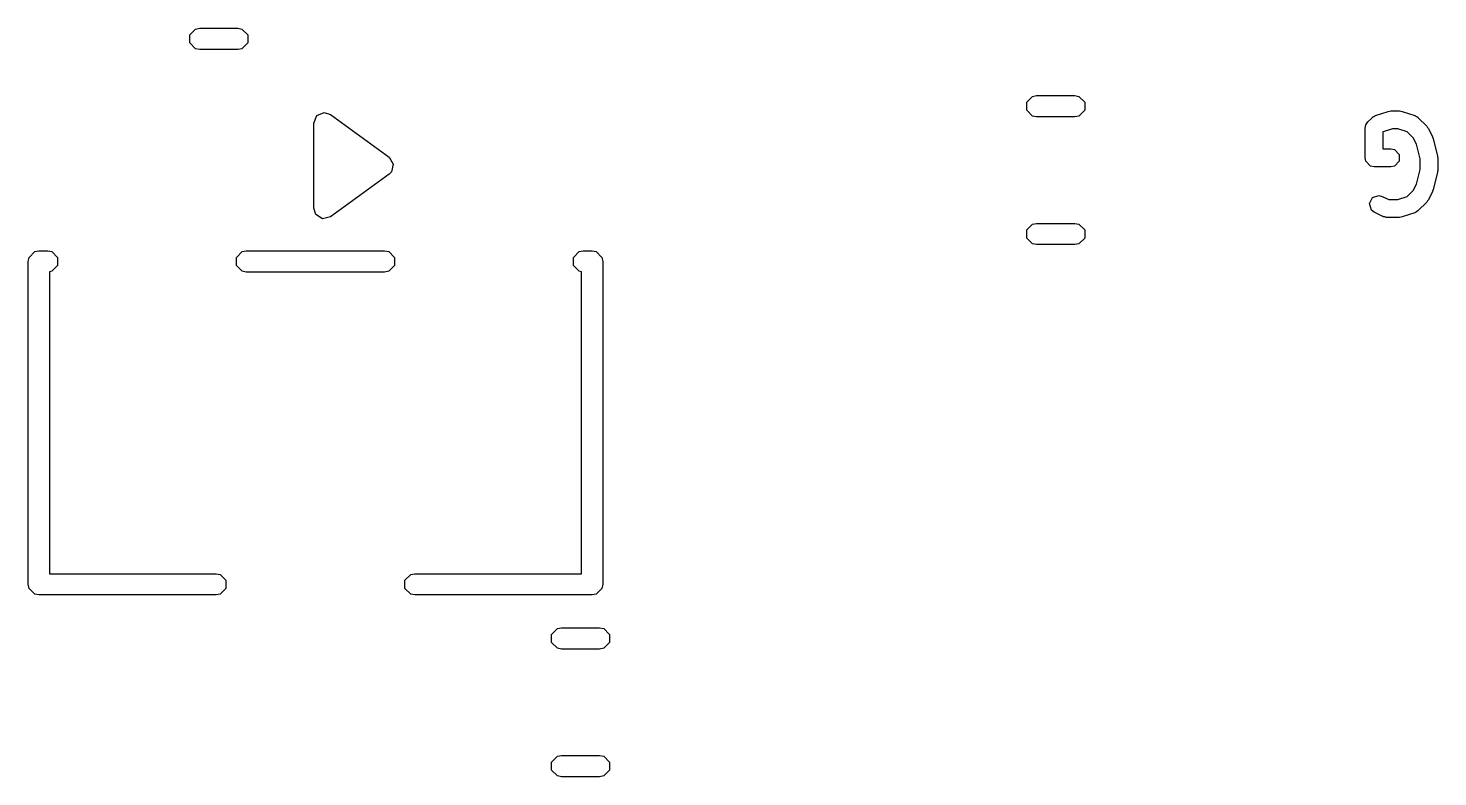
# Model space of a CAD drawing. Header units: millimetres. Extents: x 140.34 to 149.47, y -51.67 to -42.5.
# Drawn here: x 140.56 to 148.5, y -51.67 to -47.45 of the extents above; entities that cross this region are included whole.
import ezdxf

# ---------------------------------------------------------------- set-up
doc = ezdxf.new("R2010")
doc.units = ezdxf.units.MM
doc.layers.add('F.Silkscreen', color=41, linetype='CONTINUOUS', true_color=0xf2eda1)

msp = doc.modelspace()

# ---------------------------------------------------------------- linework, layer by layer
at = {"layer": 'F.Silkscreen', "linetype": 'CONTINUOUS'}
for p, q in [((141.466731, -47.487039), (141.499203, -47.454567)), ((141.499203, -47.454567), (141.522164, -47.45)), ((141.522164, -47.45), (141.737836, -47.45)), ((141.737836, -47.45), (141.760797, -47.454567)), ((141.760797, -47.454567), (141.793269, -47.487039)), ((141.466731, -47.532961), (141.466731, -47.487039)), ((141.499203, -47.565433), (141.466731, -47.532961)), ((141.793269, -47.532961), (141.760797, -47.565433)), ((141.793269, -47.487039), (141.793269, -47.532961)), ((141.522164, -47.57), (141.499203, -47.565433)), ((141.737836, -47.57), (141.522164, -47.57)), ((141.760797, -47.565433), (141.737836, -47.57)), ((146.186731, -47.867039), (146.219203, -47.834567)), ((146.219203, -47.834567), (146.242164, -47.83)), ((146.242164, -47.83), (146.457836, -47.83)), ((146.457836, -47.83), (146.480797, -47.834567)), ((146.480797, -47.834567), (146.513269, -47.867039)), ((142.182574, -47.942574), (142.225, -47.925)), ((142.225, -47.925), (142.26029, -47.936476)), ((142.26029, -47.936476), (142.59029, -48.176476)), ((146.186731, -47.912961), (146.186731, -47.867039)), ((146.219203, -47.945433), (146.186731, -47.912961)), ((146.513269, -47.912961), (146.480797, -47.945433)), ((146.513269, -47.867039), (146.513269, -47.912961)), ((148.153235, -47.942766), (148.224665, -47.918956)), ((148.224665, -47.918956), (148.232613, -47.917953)), ((148.232613, -47.917953), (148.240476, -47.91639)), ((148.240476, -47.91639), (148.288095, -47.91639)), ((148.288095, -47.91639), (148.295956, -47.917953)), ((148.295956, -47.917953), (148.303907, -47.918956)), ((148.303907, -47.918956), (148.375335, -47.942766)), ((142.165, -47.985), (142.182574, -47.942574)), ((142.165, -48.465), (142.165, -47.985)), ((146.242164, -47.95), (146.219203, -47.945433)), ((146.457836, -47.95), (146.242164, -47.95)), ((146.480797, -47.945433), (146.457836, -47.95)), ((148.095238, -48.014009), (148.099044, -47.994875)), ((148.095238, -48.180676), (148.095238, -48.014009)), ((148.099044, -47.994875), (148.109883, -47.978654)), ((148.109883, -47.978654), (148.133692, -47.954845)), ((148.133692, -47.954845), (148.135773, -47.953454)), ((148.135773, -47.953454), (148.136287, -47.952427)), ((148.136287, -47.952427), (148.143254, -47.948455)), ((148.143254, -47.948455), (148.149913, -47.944006)), ((148.149913, -47.944006), (148.15106, -47.944006)), ((148.15106, -47.944006), (148.153235, -47.942766)), ((148.24859, -48.01639), (148.196055, -48.033901)), ((148.279981, -48.01639), (148.24859, -48.01639)), ((148.332514, -48.033901), (148.279981, -48.01639)), ((148.375335, -47.942766), (148.37751, -47.944006)), ((148.37751, -47.944006), (148.378657, -47.944006)), ((148.378657, -47.944006), (148.385321, -47.948459)), ((148.385321, -47.948459), (148.392283, -47.952428)), ((148.392283, -47.952428), (148.392795, -47.953453)), ((148.392795, -47.953453), (148.394878, -47.954845)), ((148.394878, -47.954845), (148.442497, -48.002463)), ((148.442497, -48.002463), (148.446951, -48.009129)), ((148.446951, -48.009129), (148.451863, -48.015458)), ((148.451863, -48.015458), (148.475673, -48.063077)), ((148.196055, -48.033901), (148.195238, -48.034719)), ((148.195238, -48.034719), (148.195238, -48.130676)), ((148.36605, -48.067437), (148.332514, -48.033901)), ((148.383775, -48.102889), (148.36605, -48.067437)), ((148.475673, -48.063077), (148.477119, -48.068358)), ((148.477119, -48.068358), (148.479459, -48.073311)), ((148.479459, -48.073311), (148.503268, -48.168549)), ((148.195238, -48.130676), (148.240476, -48.130676)), ((148.240476, -48.130676), (148.25961, -48.134482)), ((148.25961, -48.134482), (148.28667, -48.161542)), ((148.28667, -48.161542), (148.28667, -48.19981)), ((148.404761, -48.18683), (148.383775, -48.102889)), ((148.503268, -48.168549), (148.503565, -48.174666)), ((148.503565, -48.174666), (148.504761, -48.180676)), ((142.59029, -48.176476), (142.614266, -48.215642)), ((142.614266, -48.215642), (142.603524, -48.26029)), ((148.099044, -48.19981), (148.095238, -48.180676)), ((148.126104, -48.22687), (148.099044, -48.19981)), ((148.145238, -48.230676), (148.126104, -48.22687)), ((148.240476, -48.230676), (148.145238, -48.230676)), ((148.25961, -48.22687), (148.240476, -48.230676)), ((148.28667, -48.19981), (148.25961, -48.22687)), ((148.383775, -48.32989), (148.404761, -48.245949)), ((148.404761, -48.245949), (148.404761, -48.18683)), ((148.504761, -48.252104), (148.503565, -48.258113)), ((148.504761, -48.180676), (148.504761, -48.252104)), ((142.59029, -48.273524), (142.26029, -48.513524)), ((142.603524, -48.26029), (142.59029, -48.273524)), ((148.36605, -48.365342), (148.383775, -48.32989)), ((148.503268, -48.264231), (148.479459, -48.359469)), ((148.503565, -48.258113), (148.503268, -48.264231)), ((148.119173, -48.439035), (148.136287, -48.404807)), ((148.136287, -48.404807), (148.172592, -48.392706)), ((148.172592, -48.392706), (148.191408, -48.397859)), ((148.191408, -48.397859), (148.228469, -48.41639)), ((148.279981, -48.41639), (148.332514, -48.398878)), ((148.332514, -48.398878), (148.36605, -48.365342)), ((148.475673, -48.369703), (148.451863, -48.417322)), ((148.477119, -48.364421), (148.475673, -48.369703)), ((148.479459, -48.359469), (148.477119, -48.364421)), ((142.176476, -48.50029), (142.165, -48.465)), ((148.131274, -48.47534), (148.119173, -48.439035)), ((148.146686, -48.487301), (148.131274, -48.47534)), ((148.194305, -48.511111), (148.146686, -48.487301)), ((148.228469, -48.41639), (148.279981, -48.41639)), ((148.375335, -48.490014), (148.303907, -48.513824)), ((148.37751, -48.488774), (148.375335, -48.490014)), ((148.378657, -48.488774), (148.37751, -48.488774)), ((148.385321, -48.48432), (148.378657, -48.488774)), ((148.392283, -48.480352), (148.385321, -48.48432)), ((148.392795, -48.479326), (148.392283, -48.480352)), ((148.394878, -48.477935), (148.392795, -48.479326)), ((148.442497, -48.430317), (148.394878, -48.477935)), ((148.446951, -48.42365), (148.442497, -48.430317)), ((148.451863, -48.417322), (148.446951, -48.42365)), ((142.215642, -48.524266), (142.176476, -48.50029)), ((142.26029, -48.513524), (142.215642, -48.524266)), ((146.186731, -48.587039), (146.219203, -48.554567)), ((146.219203, -48.554567), (146.242164, -48.55)), ((146.242164, -48.55), (146.457836, -48.55)), ((146.457836, -48.55), (146.480797, -48.554567)), ((146.480797, -48.554567), (146.513269, -48.587039)), ((148.19672, -48.511772), (148.194305, -48.511111)), ((148.197532, -48.512584), (148.19672, -48.511772)), ((148.205393, -48.514147), (148.197532, -48.512584)), ((148.213121, -48.516264), (148.205393, -48.514147)), ((148.214209, -48.515901), (148.213121, -48.516264)), ((148.216666, -48.51639), (148.214209, -48.515901)), ((148.288095, -48.51639), (148.216666, -48.51639)), ((148.295956, -48.514826), (148.288095, -48.51639)), ((148.303907, -48.513824), (148.295956, -48.514826)), ((146.186731, -48.632961), (146.186731, -48.587039)), ((146.219203, -48.665433), (146.186731, -48.632961)), ((146.513269, -48.632961), (146.480797, -48.665433)), ((146.513269, -48.587039), (146.513269, -48.632961)), ((140.559567, -48.742039), (140.592039, -48.709567)), ((140.592039, -48.709567), (140.615, -48.705)), ((140.615, -48.705), (140.665, -48.705)), ((140.665, -48.705), (140.687961, -48.709567)), ((140.687961, -48.709567), (140.720433, -48.742039)), ((141.729567, -48.742039), (141.762039, -48.709567)), ((141.762039, -48.709567), (141.785, -48.705)), ((141.785, -48.705), (142.565, -48.705)), ((142.565, -48.705), (142.587961, -48.709567)), ((142.587961, -48.709567), (142.620433, -48.742039)), ((143.629567, -48.742039), (143.662039, -48.709567)), ((143.662039, -48.709567), (143.685, -48.705)), ((143.685, -48.705), (143.735, -48.705)), ((143.735, -48.705), (143.757961, -48.709567)), ((143.757961, -48.709567), (143.790433, -48.742039)), ((146.242164, -48.67), (146.219203, -48.665433)), ((146.457836, -48.67), (146.242164, -48.67)), ((146.480797, -48.665433), (146.457836, -48.67)), ((140.555, -48.765), (140.559567, -48.742039)), ((140.555, -50.585), (140.555, -48.765)), ((140.720433, -48.787961), (140.687961, -48.820433)), ((140.720433, -48.742039), (140.720433, -48.787961)), ((141.729567, -48.787961), (141.729567, -48.742039)), ((141.762039, -48.820433), (141.729567, -48.787961)), ((142.620433, -48.787961), (142.587961, -48.820433)), ((142.620433, -48.742039), (142.620433, -48.787961)), ((143.629567, -48.787961), (143.629567, -48.742039)), ((143.662039, -48.820433), (143.629567, -48.787961)), ((143.790433, -48.742039), (143.795, -48.765)), ((143.795, -48.765), (143.795, -50.585)), ((140.687961, -48.820433), (140.675, -48.82301)), ((140.675, -48.82301), (140.675, -50.525)), ((141.785, -48.825), (141.762039, -48.820433)), ((142.565, -48.825), (141.785, -48.825)), ((142.587961, -48.820433), (142.565, -48.825)), ((143.675, -48.82301), (143.662039, -48.820433)), ((143.675, -50.525), (143.675, -48.82301)), ((140.675, -50.525), (141.615, -50.525)), ((141.615, -50.525), (141.637961, -50.529567)), ((141.637961, -50.529567), (141.670433, -50.562039)), ((142.679567, -50.562039), (142.712039, -50.529567)), ((142.712039, -50.529567), (142.735, -50.525)), ((142.735, -50.525), (143.675, -50.525)), ((140.559567, -50.607961), (140.555, -50.585)), ((140.592039, -50.640433), (140.559567, -50.607961)), ((141.670433, -50.607961), (141.637961, -50.640433)), ((141.670433, -50.562039), (141.670433, -50.607961)), ((142.679567, -50.607961), (142.679567, -50.562039)), ((142.712039, -50.640433), (142.679567, -50.607961)), ((143.790433, -50.607961), (143.757961, -50.640433)), ((143.795, -50.585), (143.790433, -50.607961)), ((140.615, -50.645), (140.592039, -50.640433)), ((141.615, -50.645), (140.615, -50.645)), ((141.637961, -50.640433), (141.615, -50.645)), ((142.735, -50.645), (142.712039, -50.640433)), ((143.735, -50.645), (142.735, -50.645)), ((143.757961, -50.640433), (143.735, -50.645)), ((143.506731, -50.867039), (143.539203, -50.834567)), ((143.506731, -50.912961), (143.506731, -50.867039)), ((143.539203, -50.834567), (143.562164, -50.83)), ((143.562164, -50.83), (143.777836, -50.83)), ((143.777836, -50.83), (143.800797, -50.834567)), ((143.800797, -50.834567), (143.833269, -50.867039)), ((143.833269, -50.867039), (143.833269, -50.912961)), ((143.539203, -50.945433), (143.506731, -50.912961)), ((143.562164, -50.95), (143.539203, -50.945433)), ((143.777836, -50.95), (143.562164, -50.95)), ((143.800797, -50.945433), (143.777836, -50.95)), ((143.833269, -50.912961), (143.800797, -50.945433)), ((143.506731, -51.587039), (143.539203, -51.554567)), ((143.506731, -51.632961), (143.506731, -51.587039)), ((143.539203, -51.554567), (143.562164, -51.55)), ((143.562164, -51.55), (143.777836, -51.55)), ((143.777836, -51.55), (143.800797, -51.554567)), ((143.800797, -51.554567), (143.833269, -51.587039)), ((143.833269, -51.587039), (143.833269, -51.632961)), ((143.539203, -51.665433), (143.506731, -51.632961)), ((143.562164, -51.67), (143.539203, -51.665433)), ((143.777836, -51.67), (143.562164, -51.67)), ((143.800797, -51.665433), (143.777836, -51.67)), ((143.833269, -51.632961), (143.800797, -51.665433))]:
    msp.add_line(p, q, dxfattribs=at)

doc.saveas('drawing.dxf')
